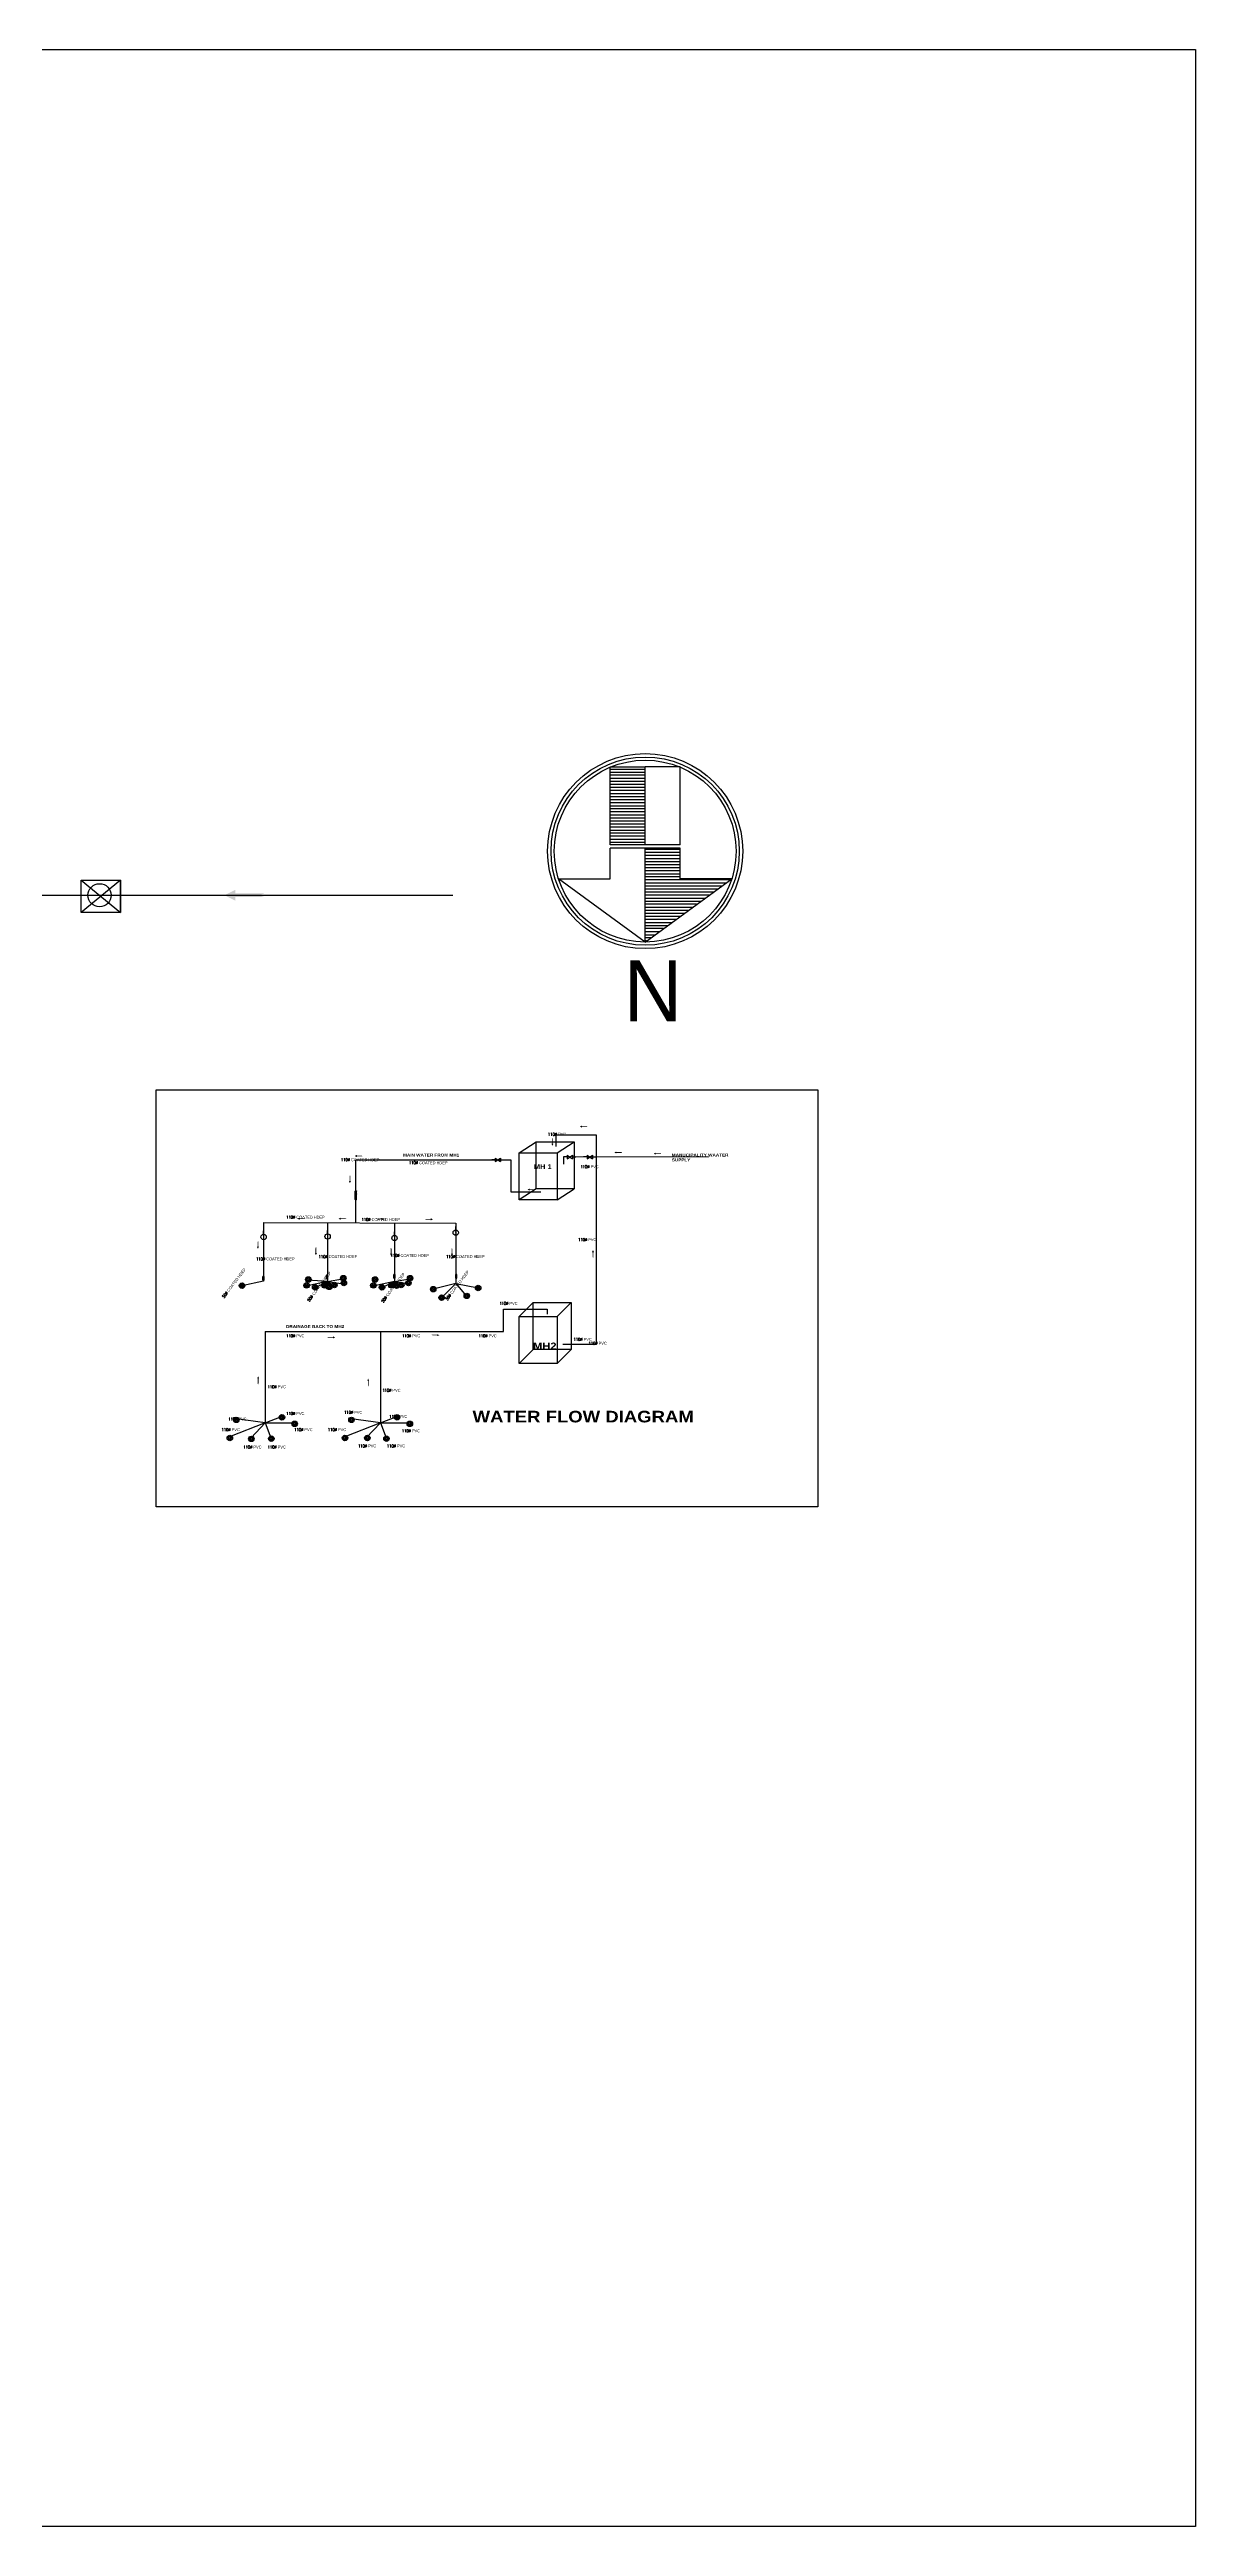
# Model space of a CAD drawing. Header units: millimetres. Extents: x -73920 to 111210, y -48963 to 87920.
# Drawn here: x -6722 to 3170, y 46800 to 68180 of the extents above; entities that cross this region are included whole.
import ezdxf

# ---------------------------------------------------------------- set-up
doc = ezdxf.new("R2010")
doc.units = ezdxf.units.MM
doc.header["$LTSCALE"] = 100
doc.header["$MEASUREMENT"] = 0
doc.linetypes.add('DOT2', pattern=[0.125, 0, -0.125])
doc.layers.add('01. Sanitary Accessorys', color=3, linetype='Continuous', lineweight=30)
for name, color, linetype in [('boiler', 255, 'Continuous'), ('M-WS-HW', 1, 'HOT_WATER'), ('PLANTA', 7, 'Continuous'), ('water', 150, 'DOT2')]:
    doc.layers.add(name, color=color, linetype=linetype)
doc.styles.add('ARIAL', font='')
doc.styles.add('DIM25', font='simplex.shx', dxfattribs={"width": 0.85, "height": 50})
doc.styles.add('GOTHICE', font='Gothice')
doc.styles.add('ROMANS', font='romans.shx')
doc.styles.get('ARIAL').set_extended_font_data('Arial Black')
doc.linetypes.add('HOT_WATER', pattern='A,25,-2,["HW",ROMANS,S=1,R=0,X=-1.5,Y=-0.5],-1', length=28)

# ---------------------------------------------------------------- blocks, each defined once
blk = doc.blocks.new('T_SEC')
at = {"color": 1}
blk.add_line((0, 0.5), (0, 0), dxfattribs=at)
for points, const_width in [([(0, 0.4, 1), (0, 0.1, 1)], 0.25), ([(0.2, -0.4, 0.744253), (0, 0.4, 0.812993)], 0.04), ([(0.2, -0.4, 0.812993), (0, 0.5, 0.812993)], 0.04), ([(0.4, 0.2, 0.305337), (0, 0.4, 0.744253)], 0.04), ([(0.3, 0.1, 0.302734), (0, 0.4, 0.744253)], 0.04), ([(0.3, 0.1, 0.178756), (0, 0.3, 0.48585)], 0.04), ([(0.3, 0.1, 0.320375), (0, 0.3, 0.744253)], 0.04), ([(0.3, 0.1, 0.344395), (0, 0.3, 0.744253)], 0.04), ([(0.3, 0.1, 0.178756), (0, 0.2, 0.48585)], 0.04), ([(0.3, 0, 0.178756), (0, 0.1, 0.48585)], 0.04), ([(0.3, 0.1, 0.178756), (0, 0.2, 0.48585)], 0.04), ([(0.3, -0.3, 0.48585), (0, 0.1, 0.48585)], 0.04), ([(0.3, -0.3, 0.48585), (0, 0.1, 0.666444)], 0.04), ([(0.2, -0.4, 0.666444), (0, 0, 0.666444)], 0.04)]:
    blk.add_lwpolyline(points, format="xyb", dxfattribs=dict(at, const_width=const_width))
for points in [[(0.3, -0.3, 0, 0.32, 0.16691), (0.3, 0.1, 0.32, 0.32, -0.515256)], [(0, -0.5, 0, 0.04, 0.15014), (0.2, -0.4, 0.04, 0.04, -0.307205)]]:
    blk.add_lwpolyline(points, format="xyseb", dxfattribs=at)
for centre, radius, start, end in [((0, 0.2), 0.25, 90, 270), ((0, 0), 0.5, 270, 90), ((0, -0.2), 0.25, 270, 90)]:
    blk.add_arc(centre, radius, start, end, dxfattribs=at)
blk = doc.blocks.new('steam header')
at = {"color": 7}
for p, q in [((4645906, -1434818, 122), (4645951, -1434818, 122)), ((4645906, -1435320, 122), (4645906, -1434818, 122)), ((4645951, -1434818, 122), (4645996, -1434818, 122)), ((4645996, -1435320, 122), (4645996, -1434818, 122)), ((4645906, -1435320, 122), (4645906, -1435224, 122)), ((4645906, -1435320, 122), (4645906, -1435296, 122)), ((4645906, -1435320, 122), (4645951, -1435320, 122)), ((4645951, -1435320, 122), (4645996, -1435320, 122)), ((4645996, -1435320, 122), (4645996, -1435296, 122))]:
    blk.add_line(p, q, dxfattribs=at)
at = {"color": 1, "elevation": 122}
blk.add_lwpolyline([(4645996, -1434982), (4645996, -1435006)], dxfattribs=at)
blk.add_lwpolyline([(4645996, -1434982), (4645996, -1435006)], dxfattribs=at)
blk.add_lwpolyline([(4645996, -1434982), (4645996, -1435006)], dxfattribs=at)
blk.add_lwpolyline([(4645996, -1434982), (4645996, -1435006)], dxfattribs=at)
blk.add_lwpolyline([(4645996, -1434982), (4645996, -1435006)], dxfattribs=at)
at = {"color": 7, "extrusion": (0, 0, -1)}
for start_param in [0, 1.7257365]:
    blk.add_ellipse((4645951, -1434818, 122), major_axis=(-44.8, 0), ratio=0.5, start_param=start_param, end_param=3.1415927, dxfattribs=at)
at = {"color": 7}
for start_param, end_param in [(0, 1.9303451), (1.9303451, 3.1415927)]:
    blk.add_ellipse((4645951, -1435320, 122), major_axis=(-44.8, 0), ratio=0.5, start_param=start_param, end_param=end_param, dxfattribs=at)
at = {"layer": 'boiler', "ltscale": 10}
for centre, radius in [((4645951, -1434879, 122), 27.6), ((4645951, -1434977, 122), 27.6), ((4645951, -1435114, 122), 27.6), ((4645951, -1435210, 122), 27.6), ((4645937, -1434861, 122), 3.36), ((4645951, -1434879, 122), 16.6), ((4645937, -1434896), 2.5), ((4645937, -1434960, 122), 3.36), ((4645951, -1434977, 122), 16.6), ((4645937, -1434995), 2.5), ((4645937, -1435096, 122), 3.36), ((4645951, -1435114, 122), 16.6), ((4645937, -1435131), 2.5), ((4645937, -1435193, 122), 3.36), ((4645951, -1435210, 122), 16.6), ((4645951, -1434879, 122), 9.23), ((4645951, -1434977, 122), 9.23), ((4645951, -1435114, 122), 9.23), ((4645951, -1435210, 122), 9.23), ((4645964, -1434861, 122), 3.31), ((4645964, -1434896, 122), 3.26), ((4645964, -1434960, 122), 3.31), ((4645964, -1434995, 122), 3.26), ((4645964, -1435096, 122), 3.31), ((4645964, -1435131, 122), 3.26), ((4645964, -1435193, 122), 3.31), ((4645937, -1435228), 2.5), ((4645964, -1435228, 122), 3.26)]:
    blk.add_circle(centre, radius, dxfattribs=at)
at = {"color": 1, "xscale": 18.45089469996454, "yscale": 18.45089469996454, "zscale": 18.45089469996454}
for p in [(4645951, -1434879, 122), (4645951, -1434977, 122), (4645951, -1435114, 122), (4645951, -1435210, 122)]:
    blk.add_blockref('T_SEC', p, dxfattribs=at)
blk = doc.blocks.new('*X324')
at = {"color": 0}
for p, q in [((9.46, 19.88), (10.89, 19.88)), ((9.46, 19.75), (10.89, 19.75)), ((9.46, 19.62), (10.89, 19.62)), ((9.46, 19.5), (10.89, 19.5)), ((9.46, 19.38), (10.89, 19.38)), ((9.46, 19.25), (10.89, 19.25)), ((9.46, 19.12), (10.89, 19.12)), ((9.46, 19), (10.89, 19)), ((9.46, 18.88), (10.89, 18.88)), ((9.46, 18.75), (10.89, 18.75)), ((9.46, 18.62), (10.89, 18.62)), ((9.46, 18.5), (10.89, 18.5)), ((9.46, 18.38), (10.89, 18.38)), ((9.46, 18.25), (10.89, 18.25)), ((9.46, 18.12), (10.89, 18.12)), ((9.46, 18), (10.89, 18)), ((9.46, 17.88), (10.89, 17.88)), ((9.46, 17.75), (10.89, 17.75)), ((9.46, 17.62), (10.89, 17.62)), ((9.46, 17.5), (10.89, 17.5)), ((9.46, 17.38), (10.89, 17.38)), ((9.46, 17.25), (10.89, 17.25)), ((9.46, 17.12), (10.89, 17.12)), ((9.46, 17), (10.89, 17)), ((9.46, 16.88), (10.89, 16.88))]:
    blk.add_line(p, q, dxfattribs=at)
blk = doc.blocks.new('*X323')
at = {"color": 0}
for p, q in [((28.56, 23.38), (28.96, 23.38)), ((28.73, 23.5), (28.96, 23.5)), ((28.9, 23.62), (28.96, 23.62)), ((27.19, 22.38), (28.96, 22.38)), ((27.36, 22.5), (28.96, 22.5)), ((27.53, 22.62), (28.96, 22.62)), ((27.7, 22.75), (28.96, 22.75)), ((27.87, 22.88), (28.96, 22.88)), ((28.04, 23), (28.96, 23)), ((28.22, 23.12), (28.96, 23.12)), ((28.39, 23.25), (28.96, 23.25)), ((25.82, 21.38), (28.96, 21.38)), ((25.99, 21.5), (28.96, 21.5)), ((26.16, 21.62), (28.96, 21.62)), ((26.33, 21.75), (28.96, 21.75)), ((26.5, 21.88), (28.96, 21.88)), ((26.68, 22), (28.96, 22)), ((26.85, 22.12), (28.96, 22.12)), ((27.02, 22.25), (28.96, 22.25)), ((25.48, 21.12), (28.96, 21.12)), ((25.65, 21.25), (28.96, 21.25)), ((27.53, 21), (28.96, 21)), ((27.53, 20.88), (28.96, 20.88)), ((27.53, 20.75), (28.96, 20.75)), ((27.53, 20.62), (28.96, 20.62)), ((27.53, 20.5), (28.96, 20.5)), ((27.53, 20.38), (28.96, 20.38)), ((27.53, 20.25), (28.96, 20.25)), ((27.53, 20.12), (28.96, 20.12)), ((27.53, 20), (28.96, 20)), ((27.53, 19.88), (28.96, 19.88))]:
    blk.add_line(p, q, dxfattribs=at)
blk = doc.blocks.new('NORTE')
at = {"layer": 'PLANTA'}
for p, q in [((0, 3.73), (-3.55, 1.13)), ((0, 3.73), (0, -0.12)), ((0, 3.73), (3.55, 1.13)), ((-3.55, 1.13), (-1.43, 1.13)), ((-1.43, 1.13), (-1.43, -0.12)), ((1.43, 1.13), (1.43, -0.12)), ((3.55, 1.13), (1.43, 1.13)), ((-1.43, -0.12), (1.43, -0.12)), ((-1.43, -0.26), (1.43, -0.26)), ((-1.43, -0.26), (-1.43, -3.45)), ((0, -0.26), (0, -3.45)), ((1.43, -0.26), (1.43, -3.45)), ((-1.43, -3.45), (0, -3.45)), ((1.43, -3.45), (0, -3.45))]:
    blk.add_line(p, q, dxfattribs=at)
at = {"layer": 'PLANTA', "color": 2}
for radius in [4, 3.73]:
    blk.add_circle((0, 0), radius, dxfattribs=at)
at = {"layer": 'PLANTA', "color": 5}
blk.add_circle((0, 0), 3.86, dxfattribs=at)
at = {"layer": 'PLANTA', "color": 1}
for name, p in [('*X323', (-28.96, -19.94)), ('*X324', (-9.46, -20.23))]:
    blk.add_blockref(name, p, dxfattribs=at)
at = {"layer": 'PLANTA', "color": 6, "style": 'GOTHICE'}
blk.add_text('N', height=2.5, dxfattribs=at).set_placement((-1.53, 4.48))

msp = doc.modelspace()

# ---------------------------------------------------------------- hatches: boundary and pattern name
for color, points in [(4, [(-4868.96642558, 60864.45149273), (-4910.31319968, 60879.99999911), (-4868.96642558, 60895.54850549), (-5117.74253391, 60895.54850549), (-5117.74253391, 60926.64552003), (-5211.03357442, 60879.99999911), (-5117.74253391, 60833.35447997), (-5117.74253391, 60864.45149273)]), (6, [(-2076.6588588, 58880.34298156), (-2084.92821362, 58883.45268283), (-2076.6588588, 58886.56238411), (-2126.41408046, 58886.56238411), (-2126.41408046, 58892.78178702), (-2145.07228857, 58883.45268283), (-2126.41408046, 58874.123579), (-2126.41408046, 58880.34298156)]), (4, [(-4018.6588588, 58626.34298156), (-4026.92821362, 58629.45268283), (-4018.6588588, 58632.56238411), (-4068.41408046, 58632.56238411), (-4068.41408046, 58638.78178702), (-4087.07228857, 58629.45268283), (-4068.41408046, 58620.123579), (-4068.41408046, 58626.34298156)]), (6, [(-2377.75587223, 58786.20671488), (-2380.8655735, 58777.93736006), (-2383.97527478, 58786.20671488), (-2383.97527478, 58736.45149322), (-2390.19467769, 58736.45149322), (-2380.8655735, 58717.79328512), (-2371.53646968, 58736.45149322), (-2377.75587223, 58736.45149322)]), (4, [(-1778.6588588, 58656.34298156), (-1786.92821362, 58659.45268283), (-1778.6588588, 58662.56238411), (-1828.41408046, 58662.56238411), (-1828.41408046, 58668.78178702), (-1847.07228857, 58659.45268283), (-1828.41408046, 58650.123579), (-1828.41408046, 58656.34298156)]), (4, [(-1438.6588588, 58646.34298156), (-1446.92821362, 58649.45268283), (-1438.6588588, 58652.56238411), (-1488.41408046, 58652.56238411), (-1488.41408046, 58658.78178702), (-1507.07228857, 58649.45268283), (-1488.41408046, 58640.123579), (-1488.41408046, 58646.34298156)]), (4, [(-4124.97764757, 58463.26576492), (-4128.08734884, 58454.9964101), (-4131.19705012, 58463.26576492), (-4131.19705012, 58413.51054325), (-4137.41645303, 58413.51054325), (-4128.08734884, 58394.85233515), (-4118.75824502, 58413.51054325), (-4124.97764757, 58413.51054325)]), (4, [(-2528.6588588, 58336.34298156), (-2536.92821362, 58339.45268283), (-2528.6588588, 58342.56238411), (-2578.41408046, 58342.56238411), (-2578.41408046, 58348.78178702), (-2597.07228857, 58339.45268283), (-2578.41408046, 58330.123579), (-2578.41408046, 58336.34298156)]), (4, [(-4512.6588588, 58084.34298156), (-4520.92821362, 58087.45268283), (-4512.6588588, 58090.56238411), (-4562.41408046, 58090.56238411), (-4562.41408046, 58096.78178702), (-4581.07228857, 58087.45268283), (-4562.41408046, 58078.123579), (-4562.41408046, 58084.34298156)]), (4, [(-4158.6588588, 58084.34298156), (-4166.92821362, 58087.45268283), (-4158.6588588, 58090.56238411), (-4208.41408046, 58090.56238411), (-4208.41408046, 58096.78178702), (-4227.07228857, 58087.45268283), (-4208.41408046, 58078.123579), (-4208.41408046, 58084.34298156)]), (4, [(-3901.07228857, 58087.57015231), (-3892.80293375, 58084.46045103), (-3901.07228857, 58081.35074976), (-3851.3170669, 58081.35074976), (-3851.3170669, 58075.13134685), (-3832.6588588, 58084.46045103), (-3851.3170669, 58093.78955486), (-3851.3170669, 58087.57015231)]), (4, [(-3480.29406391, 58086.16875149), (-3472.02470908, 58083.05905021), (-3480.29406391, 58079.94934894), (-3430.53884224, 58079.94934894), (-3430.53884224, 58073.72994603), (-3411.88063414, 58083.05905021), (-3430.53884224, 58092.38815404), (-3430.53884224, 58086.16875149)]), (4, [(-4919.75587223, 57895.65939789), (-4922.8655735, 57887.39004307), (-4925.97527478, 57895.65939789), (-4925.97527478, 57845.90417623), (-4932.19467769, 57845.90417623), (-4922.8655735, 57827.24596813), (-4913.53646968, 57845.90417623), (-4919.75587223, 57845.90417623)]), (4, [(-4419.75587223, 57841.65939789), (-4422.8655735, 57833.39004307), (-4425.97527478, 57841.65939789), (-4425.97527478, 57791.90417623), (-4432.19467769, 57791.90417623), (-4422.8655735, 57773.24596813), (-4413.53646968, 57791.90417623), (-4419.75587223, 57791.90417623)]), (4, [(-3769.75587223, 57835.65939789), (-3772.8655735, 57827.39004307), (-3775.97527478, 57835.65939789), (-3775.97527478, 57785.90417623), (-3782.19467769, 57785.90417623), (-3772.8655735, 57767.24596813), (-3763.53646968, 57785.90417623), (-3769.75587223, 57785.90417623)]), (4, [(-3243.75587223, 57835.65939789), (-3246.8655735, 57827.39004307), (-3249.97527478, 57835.65939789), (-3249.97527478, 57785.90417623), (-3256.19467769, 57785.90417623), (-3246.8655735, 57767.24596813), (-3237.53646968, 57785.90417623), (-3243.75587223, 57785.90417623)]), (6, [(-2033.97527514, 57749.24596813), (-2030.86557386, 57757.51532295), (-2027.75587259, 57749.24596813), (-2027.75587259, 57799.00118979), (-2021.53646968, 57799.00118979), (-2030.86557386, 57817.65939789), (-2040.19467769, 57799.00118979), (-2033.97527514, 57799.00118979)]), (6, [(-3425.07228857, 57086.56238447), (-3416.80293375, 57083.45268319), (-3425.07228857, 57080.34298191), (-3375.3170669, 57080.34298191), (-3375.3170669, 57074.123579), (-3356.6588588, 57083.45268319), (-3375.3170669, 57092.78178702), (-3375.3170669, 57086.56238447)]), (6, [(-4325.07228857, 57066.56238447), (-4316.80293375, 57063.45268319), (-4325.07228857, 57060.34298191), (-4275.3170669, 57060.34298191), (-4275.3170669, 57054.123579), (-4256.6588588, 57063.45268319), (-4275.3170669, 57072.78178702), (-4275.3170669, 57066.56238447)]), (6, [(-4923.97527514, 56659.24596813), (-4920.86557386, 56667.51532295), (-4917.75587259, 56659.24596813), (-4917.75587259, 56709.00118979), (-4911.53646968, 56709.00118979), (-4920.86557386, 56727.65939789), (-4930.19467769, 56709.00118979), (-4923.97527514, 56709.00118979)]), (6, [(-3973.97527514, 56639.24596813), (-3970.86557386, 56647.51532295), (-3967.75587259, 56639.24596813), (-3967.75587259, 56689.00118979), (-3961.53646968, 56689.00118979), (-3970.86557386, 56707.65939789), (-3980.19467769, 56689.00118979), (-3973.97527514, 56689.00118979)])]:
    msp.add_hatch(color=color).paths.add_polyline_path(points)

# ---------------------------------------------------------------- linework, layer by layer
at = {"layer": '01. Sanitary Accessorys'}
for p, q in [((-2873.61371538, 58612), (-2873.61371538, 58582)), ((-2873.61371538, 58612), (-2827.60796238, 58581.97386654)), ((-2873.61371538, 58582), (-2827.60796238, 58611.97386654)), ((-2827.60796238, 58611.97386654), (-2827.60796238, 58581.97386654)), ((-2254, 58636), (-2254, 58606)), ((-2254, 58636), (-2207.994247, 58605.97386654)), ((-2254, 58606), (-2207.994247, 58635.97386654)), ((-2207.994247, 58635.97386654), (-2207.994247, 58605.97386654)), ((-2082, 58636), (-2082, 58606)), ((-2082, 58636), (-2035.994247, 58605.97386654)), ((-2082, 58606), (-2035.994247, 58635.97386654)), ((-2035.994247, 58635.97386654), (-2035.994247, 58605.97386654))]:
    msp.add_line(p, q, dxfattribs=at)
for centre, radius in [((-4873.45110621, 57930), 23.00288392), ((-4320.84751832, 57934.53582535), 23.00288392), ((-3744.13348831, 57921.00776784), 23.00288392), ((-3215.22177534, 57967.60636702), 23.00288392), ((-5059.85622409, 57510.14612843), 23.69027486), ((-5059.85622409, 57510.14612843), 16.19027486), ((-5059.85622409, 57510.14612843), 16.19027486), ((-5059.85622409, 57510.14612843), 8.69027486), ((-4502.74454213, 57512.47500595), 23.69027486), ((-4502.74454213, 57512.47500595), 16.19027486), ((-4502.74454213, 57512.47500595), 16.19027486), ((-4487.9292064, 57563.50223385), 23.69027486), ((-4502.74454213, 57512.47500595), 8.69027486), ((-4487.9292064, 57563.50223385), 16.19027486), ((-4487.9292064, 57563.50223385), 16.19027486), ((-4487.9292064, 57563.50223385), 8.69027486), ((-4428.89579169, 57495.60831604), 23.69027486), ((-4346.6136963, 57512.01914947), 23.69027486), ((-4346.6136963, 57512.01914947), 16.19027486), ((-4346.6136963, 57512.01914947), 16.19027486), ((-4346.6136963, 57512.01914947), 8.69027486), ((-4307.85622409, 57500.14612843), 23.69027486), ((-4307.85622409, 57500.14612843), 16.19027486), ((-4307.85622409, 57500.14612843), 16.19027486), ((-4262.28024672, 57515.66600134), 23.69027486), ((-4262.28024672, 57515.66600134), 16.19027486), ((-4262.28024672, 57515.66600134), 16.19027486), ((-4262.28024672, 57515.66600134), 8.69027486), ((-4186.15221386, 57575.38320077), 23.69027486), ((-4180.68193605, 57533.44440423), 23.69027486), ((-4186.15221386, 57575.38320077), 16.19027486), ((-4186.15221386, 57575.38320077), 16.19027486), ((-4180.68193605, 57533.44440423), 16.19027486), ((-4180.68193605, 57533.44440423), 16.19027486), ((-4186.15221386, 57575.38320077), 8.69027486), ((-4180.68193605, 57533.44440423), 8.69027486), ((-3926.03051212, 57512.47500595), 23.69027486), ((-3926.03051212, 57512.47500595), 16.19027486), ((-3926.03051212, 57512.47500595), 16.19027486), ((-3911.21517639, 57563.50223385), 23.69027486), ((-3926.03051212, 57512.47500595), 8.69027486), ((-3911.21517639, 57563.50223385), 16.19027486), ((-3911.21517639, 57563.50223385), 16.19027486), ((-3911.21517639, 57563.50223385), 8.69027486), ((-3852.18176168, 57495.60831604), 23.69027486), ((-3769.89966629, 57512.01914947), 23.69027486), ((-3769.89966629, 57512.01914947), 16.19027486), ((-3769.89966629, 57512.01914947), 16.19027486), ((-3769.89966629, 57512.01914947), 8.69027486), ((-3725.68158732, 57510.65158002), 23.69027486), ((-3725.68158732, 57510.65158002), 16.19027486), ((-3725.68158732, 57510.65158002), 16.19027486), ((-3725.68158732, 57510.65158002), 8.69027486), ((-3685.56621671, 57515.66600134), 23.69027486), ((-3685.56621671, 57515.66600134), 16.19027486), ((-3685.56621671, 57515.66600134), 16.19027486), ((-3685.56621671, 57515.66600134), 8.69027486), ((-3623.85622409, 57533.44440423), 23.69027486), ((-3623.85622409, 57533.44440423), 16.19027486), ((-3623.85622409, 57533.44440423), 16.19027486), ((-3609.43818385, 57575.38320077), 23.69027486), ((-3623.85622409, 57533.44440423), 8.69027486), ((-3609.43818385, 57575.38320077), 16.19027486), ((-3609.43818385, 57575.38320077), 16.19027486), ((-3609.43818385, 57575.38320077), 8.69027486), ((-3021.85622409, 57489.75249545), 23.69027486), ((-4428.89579169, 57495.60831604), 16.19027486), ((-4428.89579169, 57495.60831604), 16.19027486), ((-4428.89579169, 57495.60831604), 8.69027486), ((-4307.85622409, 57500.14612843), 8.69027486), ((-3852.18176168, 57495.60831604), 16.19027486), ((-3852.18176168, 57495.60831604), 16.19027486), ((-3852.18176168, 57495.60831604), 8.69027486), ((-3409.85622409, 57479.75249545), 23.69027486), ((-3409.85622409, 57479.75249545), 16.19027486), ((-3409.85622409, 57479.75249545), 16.19027486), ((-3409.85622409, 57479.75249545), 8.69027486), ((-3336.87140865, 57406.77284901), 23.69027486), ((-3336.87140865, 57406.77284901), 16.19027486), ((-3336.87140865, 57406.77284901), 16.19027486), ((-3336.87140865, 57406.77284901), 8.69027486), ((-3119.85622409, 57421.75249545), 23.69027486), ((-3119.85622409, 57421.75249545), 16.19027486), ((-3119.85622409, 57421.75249545), 16.19027486), ((-3119.85622409, 57421.75249545), 8.69027486), ((-3021.85622409, 57489.75249545), 16.19027486), ((-3021.85622409, 57489.75249545), 16.19027486), ((-3021.85622409, 57489.75249545), 8.69027486)]:
    msp.add_circle(centre, radius, dxfattribs=at)
at = {"layer": '01. Sanitary Accessorys', "color": 6}
for centre, radius in [((-5109.49297183, 56351.67920155), 23.69027486), ((-5109.49297183, 56351.67920155), 16.19027486), ((-5109.49297183, 56351.67920155), 8.69027486), ((-4715.54377914, 56373.90582982), 23.69027486), ((-4715.54377914, 56373.90582982), 16.19027486), ((-4715.54377914, 56373.90582982), 8.69027486), ((-4605.49297183, 56317.67920155), 23.69027486), ((-4605.49297183, 56317.67920155), 16.19027486), ((-4605.49297183, 56317.67920155), 8.69027486), ((-4115.49297183, 56351.67920155), 23.69027486), ((-4115.49297183, 56351.67920155), 16.19027486), ((-4115.49297183, 56351.67920155), 8.69027486), ((-3721.54377914, 56373.90582982), 23.69027486), ((-3721.54377914, 56373.90582982), 16.19027486), ((-3721.54377914, 56373.90582982), 8.69027486), ((-3611.49297183, 56317.67920155), 23.69027486), ((-3611.49297183, 56317.67920155), 16.19027486), ((-3611.49297183, 56317.67920155), 8.69027486), ((-5165.49297183, 56195.67920155), 23.69027486), ((-5165.49297183, 56195.67920155), 16.19027486), ((-5165.49297183, 56195.67920155), 8.69027486), ((-4979.49297183, 56187.67920155), 23.69027486), ((-4979.49297183, 56187.67920155), 16.19027486), ((-4979.49297183, 56187.67920155), 8.69027486), ((-4807.49297183, 56189.67920155), 23.69027486), ((-4807.49297183, 56189.67920155), 16.19027486), ((-4807.49297183, 56189.67920155), 8.69027486), ((-4171.49297183, 56195.67920155), 23.69027486), ((-4171.49297183, 56195.67920155), 16.19027486), ((-4171.49297183, 56195.67920155), 8.69027486), ((-3977.98527952, 56195.67920155), 23.69027486), ((-3977.98527952, 56195.67920155), 16.19027486), ((-3977.98527952, 56195.67920155), 8.69027486), ((-3813.49297183, 56189.67920155), 23.69027486), ((-3813.49297183, 56189.67920155), 16.19027486), ((-3813.49297183, 56189.67920155), 8.69027486)]:
    msp.add_circle(centre, radius, dxfattribs=at)
at = {"layer": 'M-WS-HW', "color": 4, "ltscale": 1.5}
for p, q in [((-2873.61371538, 58597), (-2903.59661428, 58597)), ((-2827.60796238, 58597), (-2797.62506347, 58597)), ((-2254, 58621), (-2283.98289891, 58621)), ((-2207.994247, 58621), (-2178.01134809, 58621)), ((-2082, 58621), (-2111.98289891, 58621)), ((-2035.994247, 58621), (-2006.01134809, 58621)), ((-4873.45110621, 57953.00288392), (-4873.45110621, 57982.98578283)), ((-4320.84751832, 57957.53870927), (-4320.84751832, 57987.52160818)), ((-3744.13348831, 57944.01065177), (-3744.13348831, 57973.99355067)), ((-3215.22177534, 57990.60925095), (-3215.22177534, 58020.59214985)), ((-3215.22177534, 57944.6034831), (-3215.22177534, 57914.6205842)), ((-4873.45110621, 57906.99711608), (-4873.45110621, 57877.01421717)), ((-4320.84751832, 57911.53294143), (-4320.84751832, 57881.55004252)), ((-3744.13348831, 57898.00488392), (-3744.13348831, 57868.02198502))]:
    msp.add_line(p, q, dxfattribs=at)
at = {"layer": 'water', "color": 4, "linetype": 'ByBlock', "lineweight": 25}
for p, q in [((-6450, 61010), (-6110, 60730)), ((-6110, 61010), (-6450, 60730)), ((-6110, 60730), (-6110, 61010)), ((-8120, 60880), (-3240, 60880)), ((-6590, 60880), (-5900, 60880)), ((-4078, 58054), (-4078, 58596)), ((-4078, 58596), (-2740, 58596)), ((-2740, 58596), (-2740, 58320)), ((-2668, 58658), (-2522, 58752)), ((-2340, 58658), (-2194, 58752)), ((-2283.98289891, 58621), (-2283.98289891, 58560)), ((-1034, 58620), (-2178.01134809, 58621)), ((-2740, 58320), (-2480, 58320)), ((-2522, 58346), (-2668, 58252)), ((-2340, 58252), (-2194, 58346)), ((-4873.45110621, 58054), (-4873.45110621, 57548.67991785)), ((-4873.45110621, 58054), (-3215.22177534, 58049.60636702)), ((-4320.84751832, 58052.53582535), (-4320.84751832, 57545.98839165)), ((-3744.13348831, 58051.00776784), (-3744.13348831, 57545.98839165)), ((-3215.22177534, 58049.60636702), (-3215.22177534, 57527.77274308)), ((-4873.45110621, 57548.67991785), (-5061.49190594, 57509.02040372)), ((-4870, 57590), (-4880, 57590)), ((-4880, 57558.67991785), (-4880, 57590)), ((-4870, 57580), (-4880, 57580)), ((-4870, 57570), (-4880, 57570)), ((-4880, 57558.67991785), (-4870, 57558.67991785)), ((-4873.45110621, 57580), (-4873.45110621, 57548.67991785)), ((-4870, 57558.67991785), (-4870, 57590)), ((-4320.84751832, 57545.98839165), (-4508.88831805, 57506.32887753)), ((-4320.84751832, 57545.98839165), (-4494.07298231, 57557.35610542)), ((-4320.84751832, 57545.98839165), (-4435.03956761, 57489.46218761)), ((-4320.84751832, 57545.98839165), (-4352.75747221, 57505.87302104)), ((-4320, 57601.32008215), (-4330, 57601.32008215)), ((-4330, 57570), (-4330, 57601.32008215)), ((-4320, 57591.32008215), (-4330, 57591.32008215)), ((-4320, 57581.32008215), (-4330, 57581.32008215)), ((-4330, 57570), (-4320, 57570)), ((-4320.84751832, 57545.98839165), (-4192.29598977, 57569.23707234)), ((-4320.84751832, 57545.98839165), (-4308.53939324, 57504.50545159)), ((-4320.84751832, 57545.98839165), (-4268.42402263, 57509.51987291)), ((-4320.84751832, 57545.98839165), (-4186.82571196, 57527.2982758)), ((-4320, 57570), (-4320, 57601.32008215)), ((-3744.13348831, 57545.98839165), (-3932.17428804, 57506.32887753)), ((-3744.13348831, 57545.98839165), (-3858.3255376, 57489.46218761)), ((-3744.13348831, 57545.98839165), (-3776.0434422, 57505.87302104)), ((-3739.13348831, 57605.98839165), (-3749.13348831, 57605.98839165)), ((-3749.13348831, 57574.6683095), (-3749.13348831, 57605.98839165)), ((-3739.13348831, 57595.98839165), (-3749.13348831, 57595.98839165)), ((-3739.13348831, 57585.98839165), (-3749.13348831, 57585.98839165)), ((-3749.13348831, 57574.6683095), (-3739.13348831, 57574.6683095)), ((-3744.13348831, 57545.98839165), (-3615.58195976, 57569.23707234)), ((-3744.13348831, 57545.98839165), (-3731.82536323, 57504.50545159)), ((-3744.13348831, 57545.98839165), (-3691.70999263, 57509.51987291)), ((-3744.13348831, 57545.98839165), (-3610.11168195, 57527.2982758)), ((-3739.13348831, 57574.6683095), (-3739.13348831, 57605.98839165)), ((-3215.22177534, 57527.77274308), (-3410, 57479.60636702)), ((-3215.22177534, 57527.77274308), (-3336, 57407.60636702)), ((-3205.22177534, 57605.98839165), (-3215.22177534, 57605.98839165)), ((-3215.22177534, 57574.6683095), (-3215.22177534, 57605.98839165)), ((-3205.22177534, 57595.98839165), (-3215.22177534, 57595.98839165)), ((-3205.22177534, 57585.98839165), (-3215.22177534, 57585.98839165)), ((-3215.22177534, 57574.6683095), (-3205.22177534, 57574.6683095)), ((-3215.22177534, 57527.77274308), (-3124, 57421.60636702)), ((-3215.22177534, 57527.77274308), (-3022, 57491.60636702)), ((-3205.22177534, 57574.6683095), (-3205.22177534, 57605.98839165))]:
    msp.add_line(p, q, dxfattribs=at)
at = {"layer": 'water', "color": 6, "linetype": 'ByBlock', "lineweight": 25}
for p, q in [((-2000, 58810), (-2350, 58810)), ((-2350, 58810), (-2350, 58712)), ((-2000, 57006), (-2000, 58810)), ((-2804, 57114), (-2804, 57308)), ((-2804, 57308), (-2426, 57308)), ((-2668, 57244), (-2548, 57364)), ((-2426, 57308), (-2426, 57264)), ((-2340, 57244), (-2220, 57364)), ((-4860, 57114), (-4860, 56326)), ((-4860, 57114), (-2804, 57114)), ((-3866, 57114), (-3866, 56326)), ((-2668, 56838), (-2548, 56958)), ((-2340, 56838), (-2220, 56958)), ((-2290, 57006), (-2000, 57006)), ((-4860, 56326), (-5168, 56204)), ((-4860, 56326), (-5112, 56360)), ((-4860, 56326), (-4982, 56196)), ((-4860, 56326), (-4718.0508073, 56382.22662828)), ((-4860, 56326), (-4810, 56198)), ((-4860, 56326), (-4608, 56326)), ((-3866, 56326), (-4174, 56204)), ((-3866, 56326), (-4118, 56360)), ((-3866, 56326), (-3988, 56196)), ((-3866, 56326), (-3724.0508073, 56382.22662828)), ((-3866, 56326), (-3816, 56198)), ((-3866, 56326), (-3614, 56326))]:
    msp.add_line(p, q, dxfattribs=at)
at = {"layer": 'water', "color": 0, "linetype": 'ByBlock', "lineweight": 25}
for points in [[(-33740, 68180), (3170, 68180), (3170, 46800), (-33740, 46800)], [(-5800, 59200), (-90, 59200), (-90, 55600), (-5800, 55600)]]:
    msp.add_lwpolyline(points, close=True, dxfattribs=at)
at = {"layer": 'water', "color": 4, "linetype": 'ByBlock', "lineweight": 25}
for points in [[(-6450, 61010), (-6110, 61010), (-6110, 60730), (-6450, 60730)], [(-2668, 58658), (-2340, 58658), (-2340, 58252), (-2668, 58252)], [(-2522, 58752), (-2194, 58752), (-2194, 58346), (-2522, 58346)]]:
    msp.add_lwpolyline(points, close=True, dxfattribs=at)
at = {"layer": 'water', "color": 6, "linetype": 'ByBlock', "lineweight": 25}
for points in [[(-2548, 57364), (-2220, 57364), (-2220, 56958), (-2548, 56958)], [(-2668, 57244), (-2340, 57244), (-2340, 56838), (-2668, 56838)]]:
    msp.add_lwpolyline(points, close=True, dxfattribs=at)
at = {"layer": 'water', "color": 4, "linetype": 'ByBlock', "lineweight": 25}
msp.add_circle((-6290, 60880), 100, dxfattribs=at)

# ---------------------------------------------------------------- block references
at = {"xscale": 210.4698614010561, "yscale": 210.4698614010561, "zscale": 210.4698614010561, "rotation": 180}
msp.add_blockref('NORTE', (-1580, 61260.98299264), dxfattribs=at)
at = {"layer": '01. Sanitary Accessorys', "color": 4, "xscale": 0.1406250000218279, "yscale": 0.1406250000218279, "zscale": 0.1406250000218279}
msp.add_blockref('steam header', (-657414.82695128, 260096.54740761, -17.11737993), dxfattribs=at)

# ---------------------------------------------------------------- texts
at = {"layer": '01. Sanitary Accessorys', "char_height": 11.25, "width": 34.5157765861, "attachment_point": 5, "rotation": 90}
for insert in [(-4872.76438949, 57929.39592739), (-4320.16080159, 57933.93175275), (-3214.53505861, 57967.00229442), (-3743.44677158, 57920.40369524)]:
    msp.add_mtext('{\\fTimes New Roman|b0|i0|c0|p18;FCV}', dxfattribs=dict(at, insert=insert))
at = {"layer": '01. Sanitary Accessorys', "char_height": 19.5, "width": 209.38431983, "attachment_point": 5}
for insert in [(-5059.60951506, 57510.14741307), (-4502.4978331, 57512.47629059), (-4487.68249737, 57563.50351849), (-4346.36698727, 57512.02043411), (-4262.03353769, 57515.66728598), (-4185.90550483, 57575.38448541), (-4180.43522702, 57533.44568887), (-3925.78380309, 57512.47629059), (-3910.96846736, 57563.50351849), (-3769.65295726, 57512.02043411), (-3725.43487829, 57510.65286466), (-3685.31950768, 57515.66728598), (-3623.60951506, 57533.44568887), (-3609.19147482, 57575.38448541), (-4428.64908266, 57495.60960068), (-4307.60951506, 57500.14741307), (-3851.93505266, 57495.60960068), (-3409.60951506, 57479.75378009), (-3336.62469962, 57406.77413365), (-3119.60951506, 57421.75378009), (-3021.60951506, 57489.75378009)]:
    msp.add_mtext('{\\fBookman Old Style|b1|i0|c0|p18;N}', dxfattribs=dict(at, insert=insert))
at = {"layer": '01. Sanitary Accessorys', "color": 6, "char_height": 19.5, "width": 209.38431983, "attachment_point": 5}
for insert in [(-5109.49297183, 56351.67920155), (-4715.54377914, 56373.90582982), (-4605.49297183, 56317.67920155), (-4115.49297183, 56351.67920155), (-3721.54377914, 56373.90582982), (-3611.49297183, 56317.67920155), (-5165.49297183, 56195.67920155), (-4979.49297183, 56187.67920155), (-4807.49297183, 56189.67920155), (-4171.49297183, 56195.67920155), (-3977.98527952, 56195.67920155), (-3813.49297183, 56189.67920155)]:
    msp.add_mtext('{\\fBookman Old Style|b1|i0|c0|p18;FD}', dxfattribs=dict(at, insert=insert))
at = {"layer": 'water', "color": 6, "linetype": 'ByBlock', "lineweight": 25, "attachment_point": 1}
for s, width, insert, char_height, style in [('110Ø{\\fMS Shell Dlg 2|b0|i0|c0|p0; PVC}', 338, (-2418, 58829.5), 25, 'DIM25'), ('110Ø{\\fMS Shell Dlg 2|b0|i0|c0|p0; PVC}', 338, (-2138, 58549.5), 25, 'DIM25'), ('110Ø{\\fMS Shell Dlg 2|b0|i0|c0|p0; PVC}', 338, (-2158, 57919.5), 25, 'DIM25'), ('110Ø{\\fMS Shell Dlg 2|b0|i0|c0|p0; PVC}', 338, (-2838, 57369.5), 25, 'DIM25'), ('DRAINAGE BACK TO MH2', 540, (-4680, 57170), 25, 'ARIAL'), ('110Ø{\\fMS Shell Dlg 2|b0|i0|c0|p0; PVC}', 338, (-4678, 57089.5), 25, 'DIM25'), ('110Ø{\\fMS Shell Dlg 2|b0|i0|c0|p0; PVC}', 338, (-3678, 57089.5), 25, 'DIM25'), ('110Ø{\\fMS Shell Dlg 2|b0|i0|c0|p0; PVC}', 338, (-3018, 57089.5), 25, 'DIM25'), ('MH2', 1400, (-2548, 57019.02319236), 60, 'ARIAL'), ('110Ø{\\fMS Shell Dlg 2|b0|i0|c0|p0; PVC}', 338, (-2198, 57059.5), 25, 'DIM25'), ('110Ø{\\fMS Shell Dlg 2|b0|i0|c0|p0; PVC}', 338, (-2068, 57025.5), 25, 'DIM25'), ('110Ø{\\fMS Shell Dlg 2|b0|i0|c0|p0; PVC}', 338, (-4838, 56649.5), 25, 'DIM25'), ('110Ø{\\fMS Shell Dlg 2|b0|i0|c0|p0; PVC}', 338, (-3848, 56619.5), 25, 'DIM25'), ('110Ø{\\fMS Shell Dlg 2|b0|i0|c0|p0; PVC}', 338, (-5236, 56279.5), 25, 'DIM25'), ('110Ø{\\fMS Shell Dlg 2|b0|i0|c0|p0; PVC}', 338, (-5177.49297183, 56371.17920155), 25, 'DIM25'), ('110Ø{\\fMS Shell Dlg 2|b0|i0|c0|p0; PVC}', 338, (-4678, 56419.5), 25, 'DIM25'), ('110Ø{\\fMS Shell Dlg 2|b0|i0|c0|p0; PVC}', 338, (-4608, 56279.5), 25, 'DIM25'), ('110Ø{\\fMS Shell Dlg 2|b0|i0|c0|p0; PVC}', 338, (-4318, 56279.5), 25, 'DIM25'), ('110Ø{\\fMS Shell Dlg 2|b0|i0|c0|p0; PVC}', 338, (-4178, 56429.5), 25, 'DIM25'), ('110Ø{\\fMS Shell Dlg 2|b0|i0|c0|p0; PVC}', 338, (-3789.54377914, 56393.40582982), 25, 'DIM25'), ('110Ø{\\fMS Shell Dlg 2|b0|i0|c0|p0; PVC}', 338, (-3679.49297183, 56269.5), 25, 'DIM25'), ('110Ø{\\fMS Shell Dlg 2|b0|i0|c0|p0; PVC}', 338, (-5048, 56129.5), 25, 'DIM25'), ('110Ø{\\fMS Shell Dlg 2|b0|i0|c0|p0; PVC}', 338, (-4838, 56129.5), 25, 'DIM25'), ('110Ø{\\fMS Shell Dlg 2|b0|i0|c0|p0; PVC}', 338, (-4058, 56139.5), 25, 'DIM25'), ('110Ø{\\fMS Shell Dlg 2|b0|i0|c0|p0; PVC}', 338, (-3808, 56139.5), 25, 'DIM25')]:
    msp.add_mtext_dynamic_manual_height_columns(s, width=width, gutter_width=250, heights=[0], dxfattribs=dict(at, insert=insert, char_height=char_height, style=style))
at = {"layer": 'water', "color": 0, "linetype": 'ByBlock', "lineweight": 25, "attachment_point": 1}
for s, width, insert, char_height, style in [('{\\C4;110Ø\\fMS Shell Dlg 2|b0|i0|c0|p0; COATED HDEP\\C0; }', 338, (-4206, 58609.5), 25, 'DIM25'), ('{\\C4;110Ø\\fMS Shell Dlg 2|b0|i0|c0|p0; COATED HDEP\\C0; }', 338, (-3618, 58583.5), 25, 'DIM25'), ('{\\C4;110Ø\\fMS Shell Dlg 2|b0|i0|c0|p0; COATED HDEP\\C0; }', 338, (-4678, 58113.5), 25, 'DIM25'), ('{\\C4;110Ø\\fMS Shell Dlg 2|b0|i0|c0|p0; COATED HDEP\\C0; }', 338, (-4028, 58093.5), 25, 'DIM25'), ('{\\C4;110Ø\\fMS Shell Dlg 2|b0|i0|c0|p0; COATED HDEP\\C0; }', 338, (-4938, 57753.5), 25, 'DIM25'), ('{\\C4;110Ø\\fMS Shell Dlg 2|b0|i0|c0|p0; COATED HDEP\\C0; }', 338, (-4398, 57773.5), 25, 'DIM25'), ('{\\C4;110Ø\\fMS Shell Dlg 2|b0|i0|c0|p0; COATED HDEP\\C0; }', 338, (-3778, 57783.5), 25, 'DIM25'), ('{\\C4;110Ø\\fMS Shell Dlg 2|b0|i0|c0|p0; COATED HDEP\\C0; }', 338, (-3298, 57773.5), 25, 'DIM25'), ('WATER FLOW DIAGRAM', 1860, (-3070, 56430), 100, 'ARIAL')]:
    msp.add_mtext_dynamic_manual_height_columns(s, width=width, gutter_width=250, heights=[0], dxfattribs=dict(at, insert=insert, char_height=char_height, style=style))
at = {"layer": 'water', "color": 4, "linetype": 'ByBlock', "lineweight": 25, "attachment_point": 1, "style": 'ARIAL'}
for s, width, insert, char_height in [('MAIN WATER FROM MH1', 540, (-3670, 58650), 25), ('MANUCIPALITY WAATER SUPPLY', 540, (-1350, 58650), 25), ('MH 1', 1400, (-2540.98018975, 58557.16436117), 40)]:
    msp.add_mtext_dynamic_manual_height_columns(s, width=width, gutter_width=250, heights=[0], dxfattribs=dict(at, insert=insert, char_height=char_height))
at = {"layer": 'water', "color": 0, "linetype": 'ByBlock', "lineweight": 25, "char_height": 25, "attachment_point": 1, "rotation": 52.7651660184, "style": 'DIM25'}
for insert in [(-5233.64825792, 57415.78953509), (-4498.68782552, 57385.2517227), (-3860.26394484, 57375.86910012), (-3306.59307647, 57395.97967671)]:
    msp.add_mtext_dynamic_manual_height_columns('{\\C4;50Ø\\fMS Shell Dlg 2|b0|i0|c0|p0; COATED HDEP\\C0; }', width=338, gutter_width=250, heights=[0], dxfattribs=dict(at, insert=insert))

doc.saveas('drawing.dxf')
